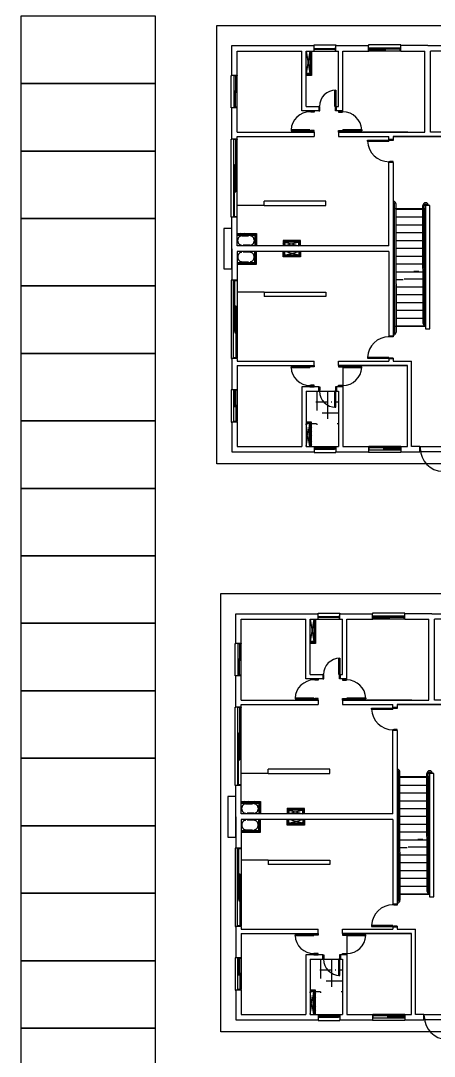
# Model space of a CAD drawing. Header units: millimetres. Extents: x 409504 to 410674, y 7402686 to 14806894.
# Drawn here: x 410065.04 to 410080.38, y 7402821.47 to 7402859.85 of the extents above; entities that cross this region are included whole.
import ezdxf

# ---------------------------------------------------------------- set-up
doc = ezdxf.new("R2010")
doc.units = ezdxf.units.MM
doc.linetypes.add('DASHED2', pattern=[0.375, 0.25, -0.125])
doc.layers.add('.. Vagas de Garagem', color=2, linetype='Continuous')
doc.layers.add('Edificação Habitacional', color=6, linetype='Continuous')

# ---------------------------------------------------------------- blocks, each defined once
blk = doc.blocks.new('A$C5CAC4E4C')
for p, q in [((0, 16.25), (15.65, 16.25)), ((0, 0), (0, 16.25)), ((0.555, 14.397), (0.555, 15.497)), ((0.555, 15.497), (3.615, 15.497)), ((3.615, 15.497), (3.615, 15.522)), ((3.615, 15.522), (4.415, 15.522)), ((3.615, 15.297), (3.615, 15.497)), ((3.615, 15.297), (3.615, 15.497)), ((3.615, 15.393), (3.665, 15.393)), ((3.615, 15.353), (3.615, 15.393)), ((3.665, 15.353), (3.615, 15.353)), ((3.665, 15.393), (4.365, 15.393)), ((3.665, 15.393), (3.665, 15.353)), ((4.365, 15.373), (3.665, 15.373)), ((4.365, 15.353), (3.665, 15.353)), ((4.415, 15.393), (4.365, 15.393)), ((4.365, 15.393), (4.365, 15.353)), ((4.365, 15.353), (4.415, 15.353)), ((4.415, 15.522), (4.415, 15.497)), ((4.415, 15.497), (5.62, 15.497)), ((4.415, 15.297), (4.415, 15.497)), ((4.415, 15.297), (4.415, 15.497)), ((4.415, 15.353), (4.415, 15.393)), ((6.82, 15.522), (5.62, 15.522)), ((5.62, 15.522), (5.62, 15.497)), ((5.62, 15.297), (5.62, 15.497)), ((5.64, 15.417), (5.62, 15.417)), ((5.64, 15.417), (6.8, 15.417)), ((5.64, 15.297), (5.64, 15.417)), ((5.69, 15.352), (5.64, 15.352)), ((5.64, 15.352), (5.64, 15.312)), ((6.195, 15.352), (5.69, 15.352)), ((5.69, 15.312), (5.69, 15.352)), ((6.245, 15.402), (6.195, 15.402)), ((6.195, 15.402), (6.195, 15.362)), ((6.195, 15.362), (6.245, 15.362)), ((6.195, 15.312), (6.195, 15.352)), ((6.195, 15.352), (6.245, 15.352)), ((6.245, 15.402), (6.75, 15.402)), ((6.245, 15.362), (6.245, 15.402)), ((6.245, 15.382), (6.75, 15.382)), ((6.75, 15.362), (6.245, 15.362)), ((6.245, 15.352), (6.245, 15.312)), ((6.75, 15.362), (6.75, 15.402)), ((6.75, 15.402), (6.8, 15.402)), ((6.8, 15.362), (6.75, 15.362)), ((6.8, 15.297), (6.8, 15.417)), ((6.8, 15.417), (6.82, 15.417)), ((6.8, 15.402), (6.8, 15.362)), ((6.82, 15.497), (6.82, 15.522)), ((6.82, 15.297), (6.82, 15.497)), ((7.825, 15.497), (6.82, 15.497)), ((7.825, 15.497), (8.83, 15.497)), ((0.755, 14.397), (0.755, 15.297)), ((0.755, 15.297), (3.155, 15.297)), ((3.155, 13.087), (3.155, 15.297)), ((3.315, 13.247), (3.315, 15.297)), ((3.315, 15.297), (3.45, 14.462)), ((3.45, 15.297), (3.315, 14.462)), ((3.315, 15.297), (3.615, 15.297)), ((3.45, 15.297), (3.45, 14.462)), ((3.515, 15.297), (3.515, 14.397)), ((3.615, 15.297), (4.415, 15.297)), ((4.415, 15.297), (4.515, 15.297)), ((4.515, 13.247), (4.515, 15.297)), ((4.675, 13.087), (4.675, 15.297)), ((4.675, 15.297), (5.62, 15.297)), ((5.62, 15.297), (5.64, 15.297)), ((5.64, 15.312), (5.69, 15.312)), ((6.8, 15.297), (5.64, 15.297)), ((6.195, 15.332), (5.69, 15.332)), ((5.69, 15.312), (6.195, 15.312)), ((6.245, 15.312), (6.195, 15.312)), ((6.82, 15.297), (6.8, 15.297)), ((6.82, 15.297), (7.72, 15.297)), ((7.72, 12.297), (7.72, 15.297)), ((7.72, 12.297), (7.72, 15.297)), ((7.93, 12.297), (7.93, 15.297)), ((7.93, 12.297), (7.93, 15.297)), ((8.83, 15.297), (7.93, 15.297)), ((0.53, 13.197), (0.53, 14.397)), ((0.53, 14.397), (0.555, 14.397)), ((0.755, 14.397), (0.555, 14.397)), ((0.635, 14.377), (0.635, 14.397)), ((0.635, 14.377), (0.635, 13.217)), ((0.755, 14.377), (0.635, 14.377)), ((0.7, 14.327), (0.7, 14.377)), ((0.7, 14.377), (0.74, 14.377)), ((0.7, 13.822), (0.7, 14.327)), ((0.74, 14.327), (0.7, 14.327)), ((0.72, 13.822), (0.72, 14.327)), ((0.74, 14.377), (0.74, 14.327)), ((0.74, 14.327), (0.74, 13.822)), ((0.755, 14.397), (0.755, 14.377)), ((0.755, 13.217), (0.755, 14.377)), ((3.45, 14.462), (3.315, 14.462)), ((3.515, 14.397), (3.315, 14.397)), ((0.65, 13.772), (0.65, 13.822)), ((0.65, 13.822), (0.69, 13.822)), ((0.69, 13.822), (0.69, 13.772)), ((0.74, 13.822), (0.7, 13.822)), ((0.7, 13.822), (0.7, 13.772)), ((0.74, 13.772), (0.74, 13.822)), ((0.65, 13.772), (0.65, 13.267)), ((0.69, 13.772), (0.65, 13.772)), ((0.67, 13.772), (0.67, 13.267)), ((0.69, 13.267), (0.69, 13.772)), ((0.7, 13.772), (0.74, 13.772)), ((0.555, 13.197), (0.53, 13.197)), ((0.555, 12.137), (0.555, 13.197)), ((0.755, 13.197), (0.555, 13.197)), ((0.755, 13.217), (0.635, 13.217)), ((0.635, 13.217), (0.635, 13.197)), ((0.69, 13.267), (0.65, 13.267)), ((0.65, 13.267), (0.65, 13.217)), ((0.65, 13.217), (0.69, 13.217)), ((0.69, 13.217), (0.69, 13.267)), ((0.755, 13.197), (0.755, 13.217)), ((0.755, 12.297), (0.755, 13.197)), ((3.785, 13.087), (3.155, 13.087)), ((3.315, 13.247), (3.785, 13.247)), ((3.455, 13.067), (3.455, 13.087)), ((3.455, 13.087), (3.615, 13.087)), ((3.615, 13.067), (3.455, 13.067)), ((3.615, 13.087), (3.615, 13.067)), ((3.785, 13.247), (3.785, 13.087)), ((4.435, 13.087), (4.435, 13.247)), ((4.435, 13.247), (4.515, 13.247)), ((4.675, 13.087), (4.435, 13.087)), ((4.675, 13.087), (4.515, 13.087)), ((4.515, 13.087), (4.515, 13.067)), ((4.515, 13.067), (4.675, 13.067)), ((4.675, 13.067), (4.675, 13.087)), ((0.755, 12.297), (3.615, 12.297)), ((3.615, 12.317), (3.455, 12.317)), ((3.455, 12.317), (3.455, 12.297)), ((3.455, 12.297), (3.615, 12.297)), ((3.615, 12.297), (3.615, 12.317)), ((3.615, 12.297), (3.615, 12.137)), ((4.515, 12.317), (4.675, 12.317)), ((4.515, 12.297), (4.515, 12.317)), ((7.08, 12.297), (4.515, 12.297)), ((4.515, 12.297), (7.72, 12.297)), ((4.515, 12.297), (4.515, 12.137)), ((4.675, 12.297), (4.515, 12.297)), ((4.675, 12.317), (4.675, 12.297)), ((10.45, 12.297), (7.93, 12.297)), ((0.53, 9.137), (0.53, 12.037)), ((0.53, 12.037), (0.555, 12.037)), ((0.555, 12.137), (0.555, 12.137)), ((0.555, 12.037), (0.555, 12.137)), ((0.755, 12.037), (0.555, 12.037)), ((0.615, 12.017), (0.615, 12.037)), ((0.615, 12.017), (0.615, 9.157)), ((0.755, 12.017), (0.615, 12.017)), ((0.71, 11.967), (0.71, 12.017)), ((0.71, 12.017), (0.74, 12.017)), ((0.71, 11.089), (0.71, 11.967)), ((0.74, 11.967), (0.71, 11.967)), ((0.725, 11.089), (0.725, 11.967)), ((0.74, 12.017), (0.74, 11.967)), ((0.74, 11.967), (0.74, 11.089)), ((0.755, 12.137), (3.615, 12.137)), ((0.755, 12.037), (0.755, 12.137)), ((0.755, 12.037), (0.755, 12.017)), ((0.755, 9.157), (0.755, 12.017)), ((4.515, 12.137), (6.385, 12.137)), ((6.545, 12.022), (6.385, 12.022)), ((6.545, 12.137), (9.105, 12.137)), ((6.545, 12.137), (6.545, 11.987)), ((9.105, 12.137), (6.545, 12.137)), ((6.385, 8.077), (6.385, 11.172)), ((6.545, 11.172), (6.385, 11.172)), ((6.545, 11.172), (6.545, 4.737)), ((0.67, 11.039), (0.67, 11.089)), ((0.67, 11.089), (0.7, 11.089)), ((0.67, 11.039), (0.67, 10.135)), ((0.7, 11.039), (0.67, 11.039)), ((0.685, 11.039), (0.685, 10.135)), ((0.7, 11.089), (0.7, 11.039)), ((0.7, 10.135), (0.7, 11.039)), ((0.74, 11.089), (0.71, 11.089)), ((0.71, 11.089), (0.71, 11.039)), ((0.71, 11.039), (0.74, 11.039)), ((0.74, 11.039), (0.74, 11.089)), ((0.63, 10.085), (0.63, 10.135)), ((0.63, 10.135), (0.66, 10.135)), ((0.63, 10.085), (0.63, 9.207)), ((0.66, 10.085), (0.63, 10.085)), ((0.645, 10.085), (0.645, 9.207)), ((0.66, 10.135), (0.66, 10.085)), ((0.66, 9.207), (0.66, 10.085)), ((0.7, 10.135), (0.67, 10.135)), ((0.67, 10.135), (0.67, 10.085)), ((0.67, 10.085), (0.7, 10.085)), ((0.7, 10.085), (0.7, 10.135)), ((1.755, 9.577), (1.755, 9.737)), ((4.04, 9.737), (1.755, 9.737)), ((4.04, 9.577), (4.04, 9.737)), ((6.545, 9.727), (6.545, 9.727)), ((6.545, 9.677), (6.545, 9.677)), ((6.595, 6.632), (6.595, 9.627)), ((6.645, 6.661), (6.645, 9.627)), ((7.745, 9.677), (7.745, 9.677)), ((7.745, 9.677), (7.745, 9.677)), ((7.745, 9.627), (7.745, 9.627)), ((7.745, 9.627), (7.745, 9.627)), ((1.755, 9.577), (0.755, 9.577)), ((1.755, 9.577), (4.04, 9.577)), ((7.745, 9.452), (6.545, 9.452)), ((6.545, 9.452), (6.545, 5.102)), ((6.595, 9.427), (6.545, 9.427)), ((7.645, 9.427), (6.645, 9.427)), ((7.645, 7.238), (7.645, 9.577)), ((7.695, 7.267), (7.695, 9.577)), ((7.745, 9.427), (7.695, 9.427)), ((7.905, 9.577), (7.745, 9.577)), ((7.745, 9.577), (7.745, 5.007)), ((7.745, 5.102), (7.745, 9.452)), ((7.795, 9.577), (7.795, 9.577)), ((7.845, 9.577), (7.845, 9.577)), ((7.905, 5.007), (7.905, 9.577)), ((0.555, 9.137), (0.53, 9.137)), ((0.755, 9.137), (0.555, 9.137)), ((0.555, 7.972), (0.555, 9.137)), ((0.755, 9.157), (0.615, 9.157)), ((0.615, 9.157), (0.615, 9.137)), ((0.66, 9.207), (0.63, 9.207)), ((0.63, 9.207), (0.63, 9.157)), ((0.63, 9.157), (0.66, 9.157)), ((0.66, 9.157), (0.66, 9.207)), ((0.755, 9.137), (0.755, 9.157)), ((0.755, 8.077), (0.755, 9.137)), ((6.595, 9.137), (6.545, 9.137)), ((6.595, 8.847), (6.545, 8.847)), ((7.645, 9.137), (6.645, 9.137)), ((7.645, 8.847), (6.645, 8.847)), ((7.745, 9.137), (7.695, 9.137)), ((7.745, 8.847), (7.695, 8.847)), ((0.555, 8.722), (0.255, 8.722)), ((0.255, 8.722), (0.255, 7.222)), ((0.555, 7.222), (0.555, 8.722)), ((0.755, 8.542), (1.47, 8.542)), ((0.755, 8.477), (1.405, 8.477)), ((1.405, 8.477), (1.405, 8.077)), ((1.47, 8.542), (1.47, 8.077)), ((6.595, 8.557), (6.545, 8.557)), ((7.645, 8.557), (6.645, 8.557)), ((7.745, 8.557), (7.695, 8.557)), ((6.385, 8.077), (0.755, 8.077)), ((6.385, 8.077), (0.755, 8.077)), ((3.105, 8.277), (2.455, 8.277)), ((2.455, 8.277), (2.455, 8.077)), ((2.52, 8.212), (3.04, 8.077)), ((3.04, 8.212), (2.52, 8.077)), ((3.04, 8.212), (2.52, 8.212)), ((2.52, 8.212), (2.52, 8.077)), ((3.04, 8.077), (3.04, 8.212)), ((3.105, 8.077), (3.105, 8.277)), ((6.595, 8.267), (6.545, 8.267)), ((7.645, 8.267), (6.645, 8.267)), ((7.745, 8.267), (7.695, 8.267)), ((0.555, 7.972), (0.555, 6.807)), ((6.385, 7.867), (0.755, 7.867)), ((0.755, 7.867), (0.755, 6.807)), ((1.405, 7.467), (1.405, 7.867)), ((1.47, 7.402), (1.47, 7.867)), ((2.455, 7.667), (2.455, 7.867)), ((2.52, 7.732), (3.04, 7.867)), ((3.04, 7.732), (2.52, 7.867)), ((2.52, 7.732), (2.52, 7.867)), ((3.04, 7.732), (2.52, 7.732)), ((3.04, 7.867), (3.04, 7.732)), ((3.105, 7.867), (3.105, 7.667)), ((6.385, 7.867), (6.385, 4.737)), ((6.595, 7.977), (6.545, 7.977)), ((6.595, 7.687), (6.545, 7.687)), ((7.645, 7.977), (6.645, 7.977)), ((7.645, 7.687), (6.645, 7.687)), ((7.745, 7.977), (7.695, 7.977)), ((7.745, 7.687), (7.695, 7.687)), ((0.755, 7.467), (1.405, 7.467)), ((0.755, 7.402), (1.47, 7.402)), ((3.105, 7.667), (2.455, 7.667)), ((6.595, 7.397), (6.545, 7.397)), ((7.645, 7.397), (6.645, 7.397)), ((7.745, 7.537), (7.695, 7.537)), ((7.745, 7.397), (7.695, 7.397)), ((0.255, 7.222), (0.555, 7.222)), ((6.595, 7.107), (6.545, 7.107)), ((7.418, 7.107), (6.645, 7.107)), ((7.495, 7.132), (7.302, 7.132)), ((7.645, 7.107), (7.418, 7.107)), ((7.645, 7.243), (7.645, 5.227)), ((7.695, 7.272), (7.695, 5.227)), ((7.745, 7.247), (7.695, 7.247)), ((7.745, 7.107), (7.695, 7.107)), ((7.745, 6.957), (7.695, 6.957)), ((0.555, 6.807), (0.53, 6.807)), ((0.53, 6.807), (0.53, 3.907)), ((0.755, 6.807), (0.555, 6.807)), ((0.615, 6.787), (0.615, 6.807)), ((0.615, 3.927), (0.615, 6.787)), ((0.755, 6.787), (0.615, 6.787)), ((0.63, 6.737), (0.63, 6.787)), ((0.63, 6.787), (0.66, 6.787)), ((0.63, 5.859), (0.63, 6.737)), ((0.66, 6.737), (0.63, 6.737)), ((0.645, 5.859), (0.645, 6.737)), ((0.66, 6.787), (0.66, 6.737)), ((0.66, 6.737), (0.66, 5.859)), ((0.755, 6.807), (0.755, 6.787)), ((0.755, 6.787), (0.755, 3.927)), ((6.595, 6.817), (6.545, 6.817)), ((6.595, 6.552), (6.545, 6.552)), ((6.595, 6.637), (6.595, 4.877)), ((6.916, 6.817), (6.645, 6.817)), ((6.645, 6.666), (6.645, 4.877)), ((7.645, 6.552), (6.645, 6.552)), ((7.645, 6.842), (6.95, 6.842)), ((7.745, 6.817), (7.695, 6.817)), ((7.745, 6.667), (7.695, 6.667)), ((1.755, 6.367), (0.755, 6.367)), ((1.755, 6.367), (4.04, 6.367)), ((1.755, 6.367), (1.755, 6.207)), ((4.04, 6.207), (1.755, 6.207)), ((4.04, 6.367), (4.04, 6.207)), ((6.595, 6.262), (6.545, 6.262)), ((7.645, 6.262), (6.645, 6.262)), ((7.745, 6.377), (7.695, 6.377)), ((0.66, 5.859), (0.63, 5.859)), ((0.63, 5.859), (0.63, 5.809)), ((0.63, 5.809), (0.66, 5.809)), ((0.66, 5.809), (0.66, 5.859)), ((0.67, 5.809), (0.67, 5.859)), ((0.67, 5.859), (0.7, 5.859)), ((0.67, 4.905), (0.67, 5.809)), ((0.7, 5.809), (0.67, 5.809)), ((0.685, 4.905), (0.685, 5.809)), ((0.7, 5.859), (0.7, 5.809)), ((0.7, 5.809), (0.7, 4.905)), ((6.595, 5.972), (6.545, 5.972)), ((7.645, 5.972), (6.645, 5.972)), ((7.745, 6.087), (7.695, 6.087)), ((6.595, 5.682), (6.545, 5.682)), ((6.595, 5.392), (6.545, 5.392)), ((7.645, 5.682), (6.645, 5.682)), ((7.645, 5.392), (6.645, 5.392)), ((6.545, 5.102), (7.745, 5.102)), ((7.745, 5.102), (6.645, 5.102)), ((7.745, 5.177), (7.745, 5.177)), ((7.745, 5.127), (7.745, 5.127)), ((7.745, 5.007), (7.905, 5.007)), ((0.7, 4.905), (0.67, 4.905)), ((0.67, 4.905), (0.67, 4.855)), ((0.67, 4.855), (0.7, 4.855)), ((0.7, 4.855), (0.7, 4.905)), ((0.71, 4.855), (0.71, 4.905)), ((0.71, 4.905), (0.74, 4.905)), ((0.71, 4.855), (0.71, 3.977)), ((0.74, 4.855), (0.71, 4.855)), ((0.725, 4.855), (0.725, 3.977)), ((0.74, 4.905), (0.74, 4.855)), ((0.74, 3.977), (0.74, 4.855)), ((6.545, 4.737), (6.385, 4.737)), ((6.545, 4.827), (6.545, 4.827)), ((6.545, 4.777), (6.545, 4.777)), ((0.53, 3.907), (0.555, 3.907)), ((0.555, 3.907), (0.555, 3.807)), ((0.755, 3.907), (0.555, 3.907)), ((0.755, 3.927), (0.615, 3.927)), ((0.615, 3.927), (0.615, 3.907)), ((0.74, 3.977), (0.71, 3.977)), ((0.71, 3.977), (0.71, 3.927)), ((0.71, 3.927), (0.74, 3.927)), ((0.74, 3.927), (0.74, 3.977)), ((0.755, 3.907), (0.755, 3.927)), ((0.755, 3.907), (0.755, 3.807)), ((6.385, 3.887), (6.385, 3.807)), ((6.545, 3.887), (6.385, 3.887)), ((6.545, 3.922), (6.545, 3.807)), ((0.555, 3.807), (0.555, 2.747)), ((0.555, 3.807), (0.555, 3.807)), ((0.755, 3.807), (3.615, 3.807)), ((0.755, 3.647), (3.615, 3.647)), ((0.755, 3.647), (0.755, 2.747)), ((3.455, 3.627), (3.455, 3.647)), ((3.455, 3.647), (3.615, 3.647)), ((3.615, 3.627), (3.455, 3.627)), ((3.615, 3.647), (3.615, 3.807)), ((3.615, 3.647), (3.615, 3.627)), ((4.515, 3.807), (6.385, 3.807)), ((4.515, 3.647), (4.515, 3.807)), ((7.075, 3.647), (4.515, 3.647)), ((4.515, 3.647), (7.075, 3.647)), ((4.675, 3.647), (4.515, 3.647)), ((4.515, 3.647), (4.515, 3.627)), ((4.515, 3.627), (4.675, 3.627)), ((7.075, 3.647), (4.675, 3.647)), ((4.675, 3.647), (4.675, 0.647)), ((4.675, 3.627), (4.675, 3.647)), ((6.545, 3.807), (7.225, 3.807)), ((7.075, 0.647), (7.075, 3.647)), ((7.075, 0.647), (7.075, 3.647)), ((7.075, 0.647), (7.075, 3.647)), ((7.225, 0.647), (7.225, 3.807)), ((0.555, 2.747), (0.53, 2.747)), ((0.53, 2.747), (0.53, 1.547)), ((0.755, 2.747), (0.555, 2.747)), ((0.635, 2.727), (0.635, 2.747)), ((0.635, 1.567), (0.635, 2.727)), ((0.755, 2.727), (0.635, 2.727)), ((0.65, 2.677), (0.65, 2.727)), ((0.65, 2.727), (0.69, 2.727)), ((0.69, 2.727), (0.69, 2.677)), ((0.755, 2.747), (0.755, 2.727)), ((0.755, 2.727), (0.755, 1.567)), ((3.155, 2.857), (3.155, 0.647)), ((3.785, 2.857), (3.155, 2.857)), ((3.315, 2.697), (3.315, 0.647)), ((3.315, 2.697), (3.785, 2.697)), ((3.615, 2.877), (3.455, 2.877)), ((3.455, 2.877), (3.455, 2.857)), ((3.455, 2.857), (3.615, 2.857)), ((3.615, 2.857), (3.615, 2.877)), ((3.785, 2.697), (3.785, 2.857)), ((3.81, 2.697), (4.38, 2.697)), ((4.675, 2.857), (4.435, 2.857)), ((4.435, 2.857), (4.435, 2.697)), ((4.435, 2.697), (4.515, 2.697)), ((4.515, 2.877), (4.675, 2.877)), ((4.515, 2.857), (4.515, 2.877)), ((4.675, 2.857), (4.515, 2.857)), ((4.515, 2.697), (4.515, 0.647)), ((4.675, 2.877), (4.675, 2.857)), ((4.675, 2.857), (4.675, 0.647)), ((0.65, 2.172), (0.65, 2.677)), ((0.69, 2.677), (0.65, 2.677)), ((0.67, 2.172), (0.67, 2.677)), ((0.69, 2.677), (0.69, 2.172)), ((0.69, 2.172), (0.65, 2.172)), ((0.65, 2.172), (0.65, 2.122)), ((0.65, 2.122), (0.69, 2.122)), ((0.69, 2.122), (0.69, 2.172)), ((0.7, 2.122), (0.7, 2.172)), ((0.7, 2.172), (0.74, 2.172)), ((0.7, 2.122), (0.7, 1.617)), ((0.74, 2.122), (0.7, 2.122)), ((0.72, 2.122), (0.72, 1.617)), ((0.74, 2.172), (0.74, 2.122)), ((0.74, 1.617), (0.74, 2.122)), ((0.53, 1.547), (0.555, 1.547)), ((0.555, 1.547), (0.555, 0.447)), ((0.755, 1.547), (0.555, 1.547)), ((0.755, 1.567), (0.635, 1.567)), ((0.635, 1.567), (0.635, 1.547)), ((0.74, 1.617), (0.7, 1.617)), ((0.7, 1.617), (0.7, 1.567)), ((0.7, 1.567), (0.74, 1.567)), ((0.74, 1.567), (0.74, 1.617)), ((0.755, 1.547), (0.755, 1.567)), ((0.755, 1.547), (0.755, 0.647)), ((3.515, 1.547), (3.315, 1.547)), ((3.515, 0.647), (3.515, 1.547)), ((3.315, 0.647), (3.45, 1.482)), ((3.45, 0.647), (3.315, 1.482)), ((3.45, 1.482), (3.315, 1.482)), ((3.45, 0.647), (3.45, 1.482)), ((0.555, 0.447), (3.615, 0.447)), ((0.755, 0.647), (3.155, 0.647)), ((3.315, 0.647), (3.615, 0.647)), ((3.615, 0.647), (3.615, 0.447)), ((3.615, 0.647), (3.615, 0.447)), ((3.615, 0.647), (4.415, 0.647)), ((3.665, 0.591), (3.615, 0.591)), ((3.615, 0.591), (3.615, 0.551)), ((3.615, 0.551), (3.665, 0.551)), ((3.615, 0.447), (3.615, 0.422)), ((3.615, 0.422), (4.415, 0.422)), ((4.365, 0.591), (3.665, 0.591)), ((3.665, 0.551), (3.665, 0.591)), ((4.365, 0.571), (3.665, 0.571)), ((3.665, 0.551), (4.365, 0.551)), ((4.365, 0.551), (4.365, 0.591)), ((4.365, 0.591), (4.415, 0.591)), ((4.415, 0.551), (4.365, 0.551)), ((4.415, 0.647), (4.415, 0.447)), ((4.415, 0.647), (4.415, 0.447)), ((4.415, 0.647), (4.515, 0.647)), ((4.415, 0.591), (4.415, 0.551)), ((4.415, 0.447), (5.62, 0.447)), ((4.415, 0.422), (4.415, 0.447)), ((4.675, 0.647), (7.075, 0.647)), ((4.675, 0.647), (5.62, 0.647)), ((5.62, 0.647), (5.62, 0.447)), ((5.62, 0.647), (5.64, 0.647)), ((5.64, 0.527), (5.62, 0.527)), ((5.62, 0.422), (5.62, 0.447)), ((6.82, 0.422), (5.62, 0.422)), ((6.8, 0.647), (5.64, 0.647)), ((5.64, 0.647), (5.64, 0.527)), ((5.64, 0.632), (5.69, 0.632)), ((5.64, 0.592), (5.64, 0.632)), ((5.69, 0.592), (5.64, 0.592)), ((5.64, 0.527), (6.8, 0.527)), ((5.69, 0.632), (6.195, 0.632)), ((5.69, 0.632), (5.69, 0.592)), ((6.195, 0.612), (5.69, 0.612)), ((6.195, 0.592), (5.69, 0.592)), ((6.245, 0.632), (6.195, 0.632)), ((6.195, 0.632), (6.195, 0.592)), ((6.195, 0.592), (6.245, 0.592)), ((6.195, 0.582), (6.245, 0.582)), ((6.195, 0.542), (6.195, 0.582)), ((6.245, 0.542), (6.195, 0.542)), ((6.245, 0.592), (6.245, 0.632)), ((6.75, 0.582), (6.245, 0.582)), ((6.245, 0.582), (6.245, 0.542)), ((6.245, 0.562), (6.75, 0.562)), ((6.245, 0.542), (6.75, 0.542)), ((6.8, 0.582), (6.75, 0.582)), ((6.75, 0.582), (6.75, 0.542)), ((6.75, 0.542), (6.8, 0.542)), ((6.82, 0.647), (6.8, 0.647)), ((6.8, 0.647), (6.8, 0.527)), ((6.8, 0.542), (6.8, 0.582)), ((6.8, 0.527), (6.82, 0.527)), ((6.82, 0.647), (6.82, 0.447)), ((6.82, 0.647), (7.075, 0.647)), ((6.82, 0.447), (7.225, 0.447)), ((6.82, 0.447), (7.525, 0.447)), ((6.82, 0.447), (6.82, 0.422)), ((7.525, 0.647), (7.225, 0.647)), ((7.525, 0.647), (8.425, 0.647)), ((7.525, 0.447), (7.525, 0.647)), ((7.525, 0.447), (7.525, 0.467)), ((8.425, 0.447), (7.525, 0.447)), ((15.65, 0), (0, 0))]:
    blk.add_line(p, q)
at = {"linetype": 'Continuous'}
for p, q in [((3.45, 15.266), (3.515, 15.201)), ((3.45, 15.221), (3.515, 15.156)), ((3.45, 15.177), (3.515, 15.112)), ((3.45, 15.132), (3.515, 15.067)), ((3.45, 15.087), (3.515, 15.022)), ((3.45, 15.042), (3.515, 14.977)), ((3.45, 14.997), (3.515, 14.932)), ((3.464, 15.297), (3.515, 15.246)), ((3.509, 15.297), (3.515, 15.291)), ((3.45, 14.952), (3.515, 14.887)), ((3.45, 14.907), (3.515, 14.842)), ((3.45, 14.862), (3.515, 14.797)), ((3.45, 14.817), (3.515, 14.752)), ((3.45, 14.772), (3.515, 14.707)), ((3.45, 14.728), (3.515, 14.663)), ((3.45, 14.683), (3.515, 14.618)), ((3.45, 14.638), (3.515, 14.573)), ((3.45, 14.593), (3.515, 14.528)), ((3.315, 14.458), (3.377, 14.397)), ((3.315, 14.414), (3.332, 14.397)), ((3.356, 14.462), (3.421, 14.397)), ((3.401, 14.462), (3.466, 14.397)), ((3.446, 14.462), (3.511, 14.397)), ((3.45, 14.548), (3.515, 14.483)), ((3.45, 14.503), (3.515, 14.438)), ((0.801, 8.477), (0.755, 8.523)), ((0.756, 8.477), (0.755, 8.478)), ((0.846, 8.477), (0.781, 8.542)), ((0.891, 8.477), (0.826, 8.542)), ((0.935, 8.477), (0.87, 8.542)), ((0.98, 8.477), (0.915, 8.542)), ((1.025, 8.477), (0.96, 8.542)), ((1.07, 8.477), (1.005, 8.542)), ((1.115, 8.477), (1.05, 8.542)), ((1.16, 8.477), (1.095, 8.542)), ((1.205, 8.477), (1.14, 8.542)), ((1.25, 8.477), (1.185, 8.542)), ((1.295, 8.477), (1.23, 8.542)), ((1.34, 8.477), (1.275, 8.542)), ((1.384, 8.477), (1.319, 8.542)), ((1.47, 8.436), (1.364, 8.542)), ((1.47, 8.391), (1.405, 8.456)), ((1.47, 8.481), (1.409, 8.542)), ((1.47, 8.526), (1.454, 8.542)), ((1.47, 8.346), (1.405, 8.411)), ((1.47, 8.302), (1.405, 8.367)), ((1.47, 8.257), (1.405, 8.322)), ((1.47, 8.212), (1.405, 8.277)), ((1.47, 8.167), (1.405, 8.232)), ((1.47, 8.122), (1.405, 8.187)), ((1.47, 8.077), (1.405, 8.142)), ((1.425, 8.077), (1.405, 8.097)), ((2.52, 8.211), (2.455, 8.276)), ((2.52, 8.166), (2.455, 8.231)), ((2.52, 8.121), (2.455, 8.186)), ((2.519, 8.077), (2.455, 8.141)), ((2.474, 8.077), (2.455, 8.096)), ((2.564, 8.212), (2.499, 8.277)), ((2.609, 8.212), (2.544, 8.277)), ((2.654, 8.212), (2.589, 8.277)), ((2.698, 8.212), (2.633, 8.277)), ((2.743, 8.212), (2.678, 8.277)), ((2.788, 8.212), (2.723, 8.277)), ((2.833, 8.212), (2.768, 8.277)), ((2.878, 8.212), (2.813, 8.277)), ((2.923, 8.212), (2.858, 8.277)), ((2.968, 8.212), (2.903, 8.277)), ((3.013, 8.212), (2.948, 8.277)), ((3.105, 8.165), (2.993, 8.277)), ((3.105, 8.209), (3.038, 8.277)), ((3.105, 8.12), (3.04, 8.185)), ((3.103, 8.077), (3.04, 8.14)), ((3.058, 8.077), (3.04, 8.095)), ((3.105, 8.254), (3.082, 8.277)), ((1.47, 7.763), (1.405, 7.828)), ((1.47, 7.718), (1.405, 7.783)), ((1.47, 7.673), (1.405, 7.738)), ((1.47, 7.628), (1.405, 7.693)), ((1.47, 7.808), (1.411, 7.867)), ((1.47, 7.853), (1.456, 7.867)), ((2.52, 7.762), (2.455, 7.827)), ((2.57, 7.667), (2.455, 7.782)), ((2.525, 7.667), (2.455, 7.737)), ((2.48, 7.667), (2.455, 7.692)), ((2.52, 7.807), (2.46, 7.867)), ((2.52, 7.852), (2.505, 7.867)), ((2.615, 7.667), (2.55, 7.732)), ((2.66, 7.667), (2.595, 7.732)), ((2.705, 7.667), (2.64, 7.732)), ((2.75, 7.667), (2.685, 7.732)), ((2.794, 7.667), (2.729, 7.732)), ((2.839, 7.667), (2.774, 7.732)), ((2.884, 7.667), (2.819, 7.732)), ((2.929, 7.667), (2.864, 7.732)), ((2.974, 7.667), (2.909, 7.732)), ((3.019, 7.667), (2.954, 7.732)), ((3.064, 7.667), (2.999, 7.732)), ((3.105, 7.76), (3.04, 7.825)), ((3.105, 7.716), (3.04, 7.781)), ((3.105, 7.671), (3.04, 7.736)), ((3.105, 7.805), (3.043, 7.867)), ((3.105, 7.85), (3.088, 7.867)), ((0.798, 7.402), (0.755, 7.445)), ((0.843, 7.402), (0.778, 7.467)), ((0.888, 7.402), (0.823, 7.467)), ((0.933, 7.402), (0.868, 7.467)), ((0.978, 7.402), (0.913, 7.467)), ((1.023, 7.402), (0.958, 7.467)), ((1.068, 7.402), (1.003, 7.467)), ((1.112, 7.402), (1.047, 7.467)), ((1.157, 7.402), (1.092, 7.467)), ((1.202, 7.402), (1.137, 7.467)), ((1.247, 7.402), (1.182, 7.467)), ((1.292, 7.402), (1.227, 7.467)), ((1.337, 7.402), (1.272, 7.467)), ((1.382, 7.402), (1.317, 7.467)), ((1.427, 7.402), (1.362, 7.467)), ((1.47, 7.583), (1.405, 7.648)), ((1.47, 7.538), (1.405, 7.603)), ((1.47, 7.493), (1.405, 7.558)), ((1.47, 7.448), (1.405, 7.513)), ((1.47, 7.404), (1.405, 7.469)), ((3.715, 1.977), (3.715, 2.697)), ((4.115, 2.174), (4.115, 2.697)), ((3.315, 2.297), (3.33, 2.297)), ((3.676, 2.297), (3.963, 2.297)), ((3.963, 2.297), (4.126, 2.297)), ((4.115, 1.672), (4.115, 2.174)), ((4.239, 2.297), (4.261, 2.297)), ((4.375, 2.297), (4.38, 2.297)), ((4.41, 2.297), (4.515, 2.297)), ((3.315, 1.897), (3.325, 1.897)), ((3.34, 1.547), (3.405, 1.482)), ((3.385, 1.547), (3.45, 1.482)), ((3.43, 1.547), (3.515, 1.462)), ((3.475, 1.547), (3.515, 1.506)), ((3.905, 1.897), (4.515, 1.897)), ((3.315, 1.527), (3.36, 1.482)), ((3.315, 1.482), (3.315, 1.482)), ((3.45, 1.482), (3.515, 1.417)), ((3.45, 1.437), (3.515, 1.372)), ((3.45, 1.392), (3.515, 1.327)), ((3.45, 1.347), (3.515, 1.282)), ((3.45, 1.302), (3.515, 1.237)), ((3.45, 1.257), (3.515, 1.192)), ((3.45, 1.212), (3.515, 1.147)), ((3.45, 1.167), (3.515, 1.102)), ((3.515, 1.497), (3.7, 1.497)), ((3.715, 1.447), (3.715, 1.482)), ((4.462, 1.497), (4.515, 1.497)), ((3.45, 1.122), (3.515, 1.057)), ((3.45, 1.078), (3.515, 1.013)), ((3.45, 1.033), (3.515, 0.968)), ((3.45, 0.988), (3.515, 0.923)), ((3.45, 0.943), (3.515, 0.878)), ((3.45, 0.898), (3.515, 0.833)), ((3.45, 0.853), (3.515, 0.788)), ((3.45, 0.808), (3.515, 0.743)), ((3.45, 0.763), (3.515, 0.698)), ((3.45, 0.718), (3.515, 0.653)), ((3.45, 0.673), (3.477, 0.647))]:
    blk.add_line(p, q, dxfattribs=at)
at = {"linetype": 'DASHED2'}
for p, q in [((0.93, 8.452), (1.23, 8.452)), ((0.78, 8.252), (0.78, 8.302)), ((1.23, 8.102), (0.93, 8.102)), ((1.38, 8.302), (1.38, 8.252)), ((0.78, 7.692), (0.78, 7.642)), ((1.23, 7.842), (0.93, 7.842)), ((1.38, 7.642), (1.38, 7.692)), ((0.93, 7.492), (1.23, 7.492))]:
    blk.add_line(p, q, dxfattribs=at)
for points in [[(4.38, 13.847), (4.41, 13.847), (4.41, 13.247), (4.38, 13.247), (4.38, 13.847), (4.38, 13.247)], [(3.615, 13.067), (3.615, 13.032), (3.485, 13.032), (3.485, 13.042), (3.455, 13.042), (3.455, 13.067)], [(3.785, 13.087), (3.82, 13.087), (3.82, 13.217), (3.81, 13.217), (3.81, 13.247), (3.785, 13.247)], [(4.435, 13.087), (4.4, 13.087), (4.4, 13.217), (4.41, 13.217), (4.41, 13.247), (4.435, 13.247)], [(4.515, 13.067), (4.515, 13.032), (4.645, 13.032), (4.645, 13.042), (4.675, 13.042), (4.675, 13.067)], [(2.755, 12.372), (2.755, 12.342), (3.455, 12.342), (3.455, 12.372), (2.755, 12.372), (3.455, 12.372)], [(3.615, 12.317), (3.615, 12.352), (3.485, 12.352), (3.485, 12.342), (3.455, 12.342), (3.455, 12.317)], [(4.515, 12.317), (4.515, 12.352), (4.645, 12.352), (4.645, 12.342), (4.675, 12.342), (4.675, 12.317)], [(5.375, 12.372), (5.375, 12.342), (4.675, 12.342), (4.675, 12.372), (5.375, 12.372), (4.675, 12.372)], [(5.585, 11.962), (5.585, 11.997), (6.385, 11.997), (6.385, 11.962), (5.585, 11.962), (6.385, 11.962)], [(6.545, 12.022), (6.545, 11.987), (6.415, 11.987), (6.415, 11.997), (6.385, 11.997), (6.385, 12.137)], [(6.545, 11.172), (6.545, 11.207), (6.415, 11.207), (6.415, 11.197), (6.385, 11.197), (6.385, 11.172)], [(6.545, 4.737), (6.545, 4.702), (6.415, 4.702), (6.415, 4.712), (6.385, 4.712), (6.385, 4.737)], [(5.585, 3.947), (5.585, 3.912), (6.385, 3.912), (6.385, 3.947), (5.585, 3.947), (6.385, 3.947)], [(6.545, 3.887), (6.545, 3.922), (6.415, 3.922), (6.415, 3.912), (6.385, 3.912), (6.385, 3.887)], [(2.755, 3.572), (2.755, 3.602), (3.455, 3.602), (3.455, 3.572), (2.755, 3.572), (3.455, 3.572)], [(3.615, 3.627), (3.615, 3.592), (3.485, 3.592), (3.485, 3.602), (3.455, 3.602), (3.455, 3.627)], [(4.515, 3.627), (4.515, 3.592), (4.645, 3.592), (4.645, 3.602), (4.675, 3.602), (4.675, 3.627)], [(5.375, 3.572), (5.375, 3.602), (4.675, 3.602), (4.675, 3.572), (5.375, 3.572), (4.675, 3.572)], [(3.615, 2.877), (3.615, 2.912), (3.485, 2.912), (3.485, 2.902), (3.455, 2.902), (3.455, 2.877)], [(3.785, 2.857), (3.82, 2.857), (3.82, 2.727), (3.81, 2.727), (3.81, 2.697), (3.785, 2.697)], [(4.38, 2.097), (4.41, 2.097), (4.41, 2.697), (4.38, 2.697), (4.38, 2.097), (4.38, 2.697)], [(4.435, 2.857), (4.4, 2.857), (4.4, 2.727), (4.41, 2.727), (4.41, 2.697), (4.435, 2.697)], [(4.515, 2.877), (4.515, 2.912), (4.645, 2.912), (4.645, 2.902), (4.675, 2.902), (4.675, 2.877)]]:
    blk.add_lwpolyline(points)
blk.add_lwpolyline([(7.525, 0.567), (7.525, 0.602), (7.545, 0.602), (7.545, 0.567)], close=True)
for centre, radius, start, end in [((4.41, 13.247), 0.6, 90, 180), ((3.456, 12.341), 0.701, 90.053, 177.4381), ((4.674, 12.341), 0.701, 2.5619, 89.947), ((6.386, 11.998), 0.801, 182.6042, 269.9582), ((6.545, 9.627), 0.1, 0, 89.9999), ((6.545, 9.627), 0.05, 0, 89.9999), ((7.745, 9.577), 0.1, 90.0001, 180), ((7.745, 9.577), 0.05, 90.0001, 180), ((7.745, 9.577), 0.1, 0, 89.9999), ((7.745, 9.577), 0.05, 0, 89.9999), ((7.745, 5.227), 0.1, 180, 269.9999), ((7.745, 5.227), 0.05, 180, 269.9999), ((6.386, 3.91), 0.801, 90.0418, 177.3958), ((6.545, 4.877), 0.1, 270.0001, 360), ((6.545, 4.877), 0.05, 270.0001, 360), ((3.456, 3.603), 0.701, 182.5619, 269.947), ((4.674, 3.603), 0.701, 270.053, 357.4381), ((4.41, 2.697), 0.6, 180, 270), ((8.388, 0.569), 0.843, 180.152, 268.8098)]:
    blk.add_arc(centre, radius, start, end)
for centre, start, end in [((0.93, 8.302), 90, 180), ((1.23, 8.302), 360, 90), ((0.93, 8.252), 180, 270), ((1.23, 8.252), 270, 0), ((0.93, 7.692), 90, 180), ((1.23, 7.692), 360, 90), ((0.93, 7.642), 180, 270), ((1.23, 7.642), 270, 0)]:
    blk.add_arc(centre, 0.15, start, end, dxfattribs=at)

msp = doc.modelspace()

# ---------------------------------------------------------------- linework, layer by layer
at = {"layer": '.. Vagas de Garagem'}
for points in [[(410070.044, 7402860.017), (410065.044, 7402860.017), (410065.044, 7402857.517), (410070.044, 7402857.517), (410070.044, 7402860.017)], [(410070.044, 7402857.517), (410065.044, 7402857.517), (410065.044, 7402855.017), (410070.044, 7402855.017), (410070.044, 7402857.517)], [(410070.044, 7402855.017), (410065.044, 7402855.017), (410065.044, 7402852.517), (410070.044, 7402852.517), (410070.044, 7402855.017)], [(410070.044, 7402852.517), (410065.044, 7402852.517), (410065.044, 7402850.017), (410070.044, 7402850.017), (410070.044, 7402852.517)], [(410070.044, 7402850.017), (410065.044, 7402850.017), (410065.044, 7402847.517), (410070.044, 7402847.517), (410070.044, 7402850.017)], [(410070.044, 7402847.517), (410065.044, 7402847.517), (410065.044, 7402845.017), (410070.044, 7402845.017), (410070.044, 7402847.517)], [(410070.044, 7402845.017), (410065.044, 7402845.017), (410065.044, 7402842.517), (410070.044, 7402842.517), (410070.044, 7402845.017)], [(410070.044, 7402842.517), (410065.044, 7402842.517), (410065.044, 7402840.017), (410070.044, 7402840.017), (410070.044, 7402842.517)], [(410070.044, 7402840.017), (410065.044, 7402840.017), (410065.044, 7402837.517), (410070.044, 7402837.517), (410070.044, 7402840.017)], [(410070.044, 7402837.517), (410065.044, 7402837.517), (410065.044, 7402835.017), (410070.044, 7402835.017), (410070.044, 7402837.517)], [(410070.044, 7402835.017), (410065.044, 7402835.017), (410065.044, 7402832.517), (410070.044, 7402832.517), (410070.044, 7402835.017)], [(410070.044, 7402832.517), (410065.044, 7402832.517), (410065.044, 7402830.017), (410070.044, 7402830.017), (410070.044, 7402832.517)], [(410070.044, 7402830.017), (410065.044, 7402830.017), (410065.044, 7402827.517), (410070.044, 7402827.517), (410070.044, 7402830.017)], [(410070.044, 7402827.517), (410065.044, 7402827.517), (410065.044, 7402825.017), (410070.044, 7402825.017), (410070.044, 7402827.517)], [(410070.044, 7402825.017), (410065.044, 7402825.017), (410065.044, 7402822.517), (410070.044, 7402822.517), (410070.044, 7402825.017)], [(410070.044, 7402822.517), (410065.044, 7402822.517), (410065.044, 7402820.017), (410070.044, 7402820.017), (410070.044, 7402822.517)]]:
    msp.add_lwpolyline(points, dxfattribs=at)

# ---------------------------------------------------------------- block references
at = {"layer": 'Edificação Habitacional'}
for p in [(410072.319, 7402843.424), (410072.467, 7402822.376)]:
    msp.add_blockref('A$C5CAC4E4C', p, dxfattribs=at)

doc.saveas('drawing.dxf')
